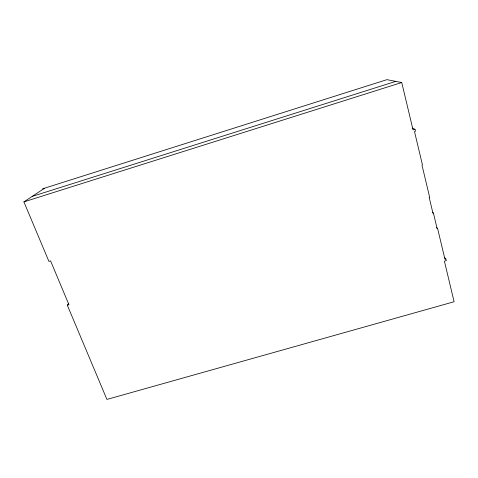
<?xml version="1.0" encoding="UTF-8"?>
<svg xmlns="http://www.w3.org/2000/svg" width="478" height="478" viewBox="0 0 478 478"><rect width="100%" height="100%" fill="white"/><g stroke="black" fill="none" stroke-linecap="round" stroke-linejoin="round"><path stroke-width="0.72" d="M444.337 257.325L445.86 258.921L446.267 260.641L444.415 261.179L454.1 301.738L106.917 399.429L67.326 305.203L68.587 303.452M67.326 305.203L68.957 304.719L50.578 260.892L48.917 261.4L23.9 201.871L44.293 188.41L42.751 188.9L43.145 188.637L386.929 79.659L401.735 82.515L413.058 129.92L415.018 129.317L415.478 131.247L414.498 131.552L422.438 164.838L421.955 164.988L429.668 197.324L429.196 197.468L432.972 213.29L433.444 213.152L437.173 228.759L437.639 228.615L444.928 259.19L445.86 258.921M32.193 196.398L395.808 81.374M23.9 201.871L401.735 82.515M412.347 128.086L415.018 129.317M432.333 212.184L433.444 213.152M436.551 227.6L437.639 228.615"/></g></svg>
